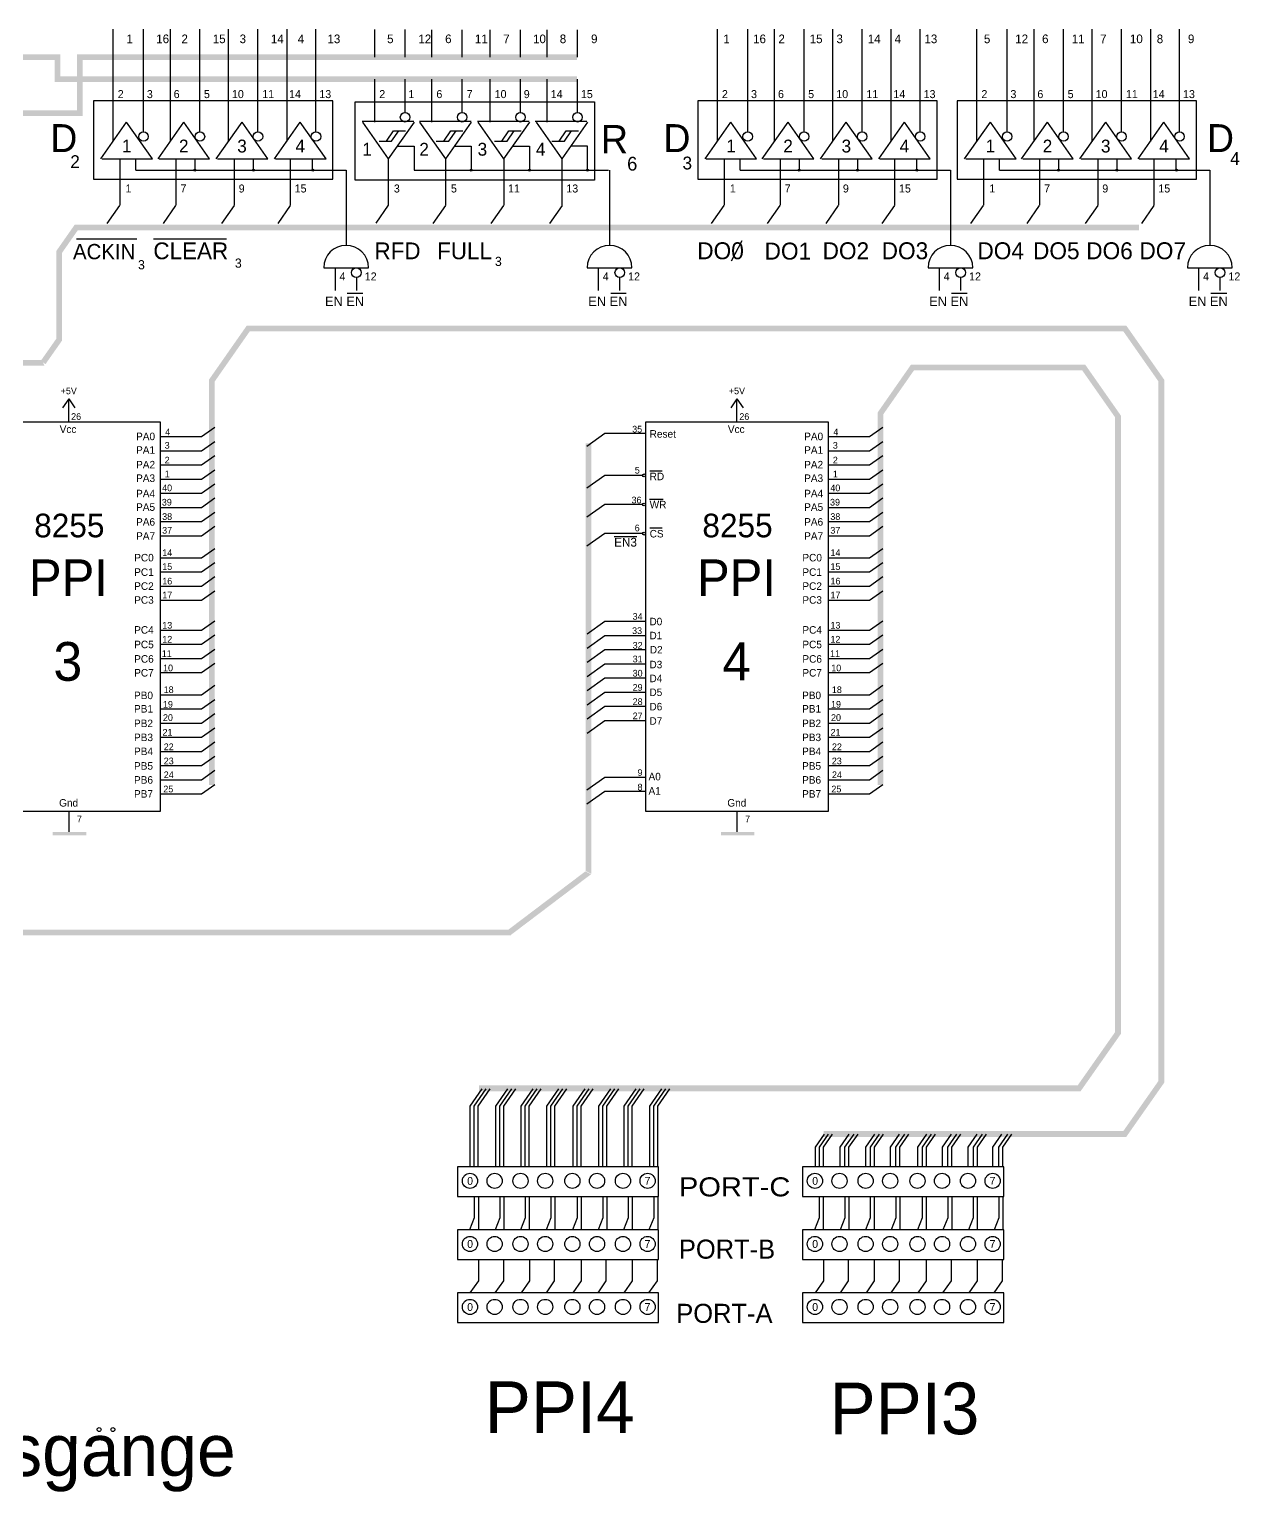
# Model space of a CAD drawing. Extents: x -23.8 to 33.3, y -2 to 29.9.
# Drawn here: x 10.31 to 20.87, y -1.39 to 11.36 of the extents above; entities that cross this region are included whole.
import ezdxf
from ezdxf.enums import TextEntityAlignment as Align

# ---------------------------------------------------------------- set-up
doc = ezdxf.new("R2010")
doc.units = 0
doc.layers.get('0').update_dxf_attribs({"linetype": 'CONTINUOUS'})

# ---------------------------------------------------------------- blocks, each defined once
blk = doc.blocks.new('RECTANG')
at = {"color": 0}
for p, q in [((1, 1), (0, 1)), ((0, 1), (0, 0)), ((1, 0), (1, 1)), ((0, 0), (1, 0))]:
    blk.add_line(p, q, dxfattribs=at)

msp = doc.modelspace()

# ---------------------------------------------------------------- linework, layer by layer
at = {"color": 0}
for p, q in [((11.047, 10.386), (11.047, 11.363)), ((11.311, 10.47), (11.311, 11.363)), ((11.545, 10.386), (11.545, 11.363)), ((11.803, 10.47), (11.803, 11.363)), ((12.053, 10.386), (12.053, 11.363)), ((12.309, 10.47), (12.309, 11.363)), ((12.563, 10.386), (12.563, 11.363)), ((12.815, 10.47), (12.815, 11.363)), ((13.328, 11.12), (13.328, 11.361)), ((13.592, 11.12), (13.592, 11.361)), ((13.826, 11.12), (13.826, 11.359)), ((14.09, 11.12), (14.09, 11.359)), ((14.334, 11.12), (14.334, 11.359)), ((14.598, 11.12), (14.598, 11.359)), ((14.832, 11.12), (14.832, 11.359)), ((15.096, 11.12), (15.096, 11.359)), ((16.316, 10.386), (16.316, 11.363)), ((16.58, 10.47), (16.58, 11.363)), ((16.814, 10.386), (16.814, 11.363)), ((17.072, 10.47), (17.072, 11.363)), ((17.322, 10.386), (17.322, 11.363)), ((17.578, 10.47), (17.578, 11.363)), ((17.832, 10.386), (17.832, 11.363)), ((18.084, 10.47), (18.084, 11.363)), ((18.578, 10.386), (18.578, 11.363)), ((18.842, 10.47), (18.842, 11.363)), ((19.077, 10.386), (19.077, 11.363)), ((19.334, 10.47), (19.334, 11.363)), ((19.584, 10.386), (19.584, 11.363)), ((19.84, 10.47), (19.84, 11.363)), ((20.095, 10.386), (20.095, 11.363)), ((20.346, 10.47), (20.346, 11.363)), ((13.328, 10.554), (13.328, 10.929)), ((13.592, 10.638), (13.592, 10.929)), ((13.826, 10.554), (13.826, 10.929)), ((14.09, 10.638), (14.09, 10.929)), ((14.334, 10.554), (14.334, 10.929)), ((14.598, 10.638), (14.598, 10.929)), ((14.832, 10.554), (14.832, 10.929)), ((15.096, 10.638), (15.096, 10.929)), ((10.939, 10.233), (11.164, 10.554)), ((11.389, 10.233), (11.164, 10.554)), ((11.438, 10.233), (11.662, 10.554)), ((11.887, 10.233), (11.662, 10.554)), ((11.945, 10.233), (12.17, 10.554)), ((12.395, 10.233), (12.17, 10.554)), ((12.453, 10.233), (12.678, 10.554)), ((12.903, 10.233), (12.678, 10.554)), ((13.667, 10.559), (13.217, 10.559)), ((13.221, 10.554), (13.445, 10.233)), ((13.429, 10.387), (13.492, 10.477)), ((13.67, 10.554), (13.445, 10.233)), ((13.475, 10.387), (13.538, 10.477)), ((13.492, 10.477), (13.597, 10.477)), ((14.167, 10.559), (13.717, 10.559)), ((13.719, 10.554), (13.944, 10.233)), ((13.929, 10.387), (13.992, 10.477)), ((14.168, 10.554), (13.944, 10.233)), ((13.975, 10.387), (14.038, 10.477)), ((13.992, 10.477), (14.097, 10.477)), ((14.673, 10.559), (14.224, 10.559)), ((14.227, 10.554), (14.451, 10.233)), ((14.435, 10.387), (14.498, 10.477)), ((14.676, 10.554), (14.451, 10.233)), ((14.481, 10.387), (14.544, 10.477)), ((14.498, 10.477), (14.603, 10.477)), ((15.177, 10.559), (14.727, 10.559)), ((14.735, 10.554), (14.959, 10.233)), ((14.935, 10.387), (14.998, 10.477)), ((15.184, 10.554), (14.959, 10.233)), ((14.981, 10.387), (15.044, 10.477)), ((14.998, 10.477), (15.103, 10.477)), ((16.209, 10.233), (16.434, 10.554)), ((16.658, 10.233), (16.434, 10.554)), ((16.707, 10.233), (16.932, 10.554)), ((17.156, 10.233), (16.932, 10.554)), ((17.215, 10.233), (17.44, 10.554)), ((17.664, 10.233), (17.44, 10.554)), ((17.723, 10.233), (17.947, 10.554)), ((18.172, 10.233), (17.947, 10.554)), ((18.471, 10.233), (18.696, 10.554)), ((18.92, 10.233), (18.696, 10.554)), ((18.969, 10.233), (19.194, 10.554)), ((19.418, 10.233), (19.194, 10.554)), ((19.477, 10.233), (19.702, 10.554)), ((19.926, 10.233), (19.702, 10.554)), ((19.985, 10.233), (20.21, 10.554)), ((20.434, 10.233), (20.21, 10.554)), ((13.365, 10.387), (13.475, 10.387)), ((13.524, 10.345), (13.67, 10.345)), ((13.67, 10.345), (13.67, 10.135)), ((13.864, 10.387), (13.975, 10.387)), ((14.022, 10.345), (14.168, 10.345)), ((14.168, 10.345), (14.168, 10.135)), ((14.371, 10.387), (14.481, 10.387)), ((14.53, 10.345), (14.676, 10.345)), ((14.676, 10.345), (14.676, 10.135)), ((14.871, 10.387), (14.981, 10.387)), ((15.184, 10.345), (15.047, 10.345)), ((15.184, 10.135), (15.184, 10.345)), ((10.949, 10.233), (11.389, 10.233)), ((11.105, 10.233), (11.105, 9.828)), ((11.242, 10.233), (11.242, 10.135)), ((11.447, 10.233), (11.887, 10.233)), ((11.594, 10.233), (11.594, 9.828)), ((11.76, 10.233), (11.76, 10.135)), ((11.955, 10.233), (12.395, 10.233)), ((12.102, 10.233), (12.102, 9.828)), ((12.268, 10.233), (12.268, 10.135)), ((12.463, 10.233), (12.903, 10.233)), ((12.59, 10.233), (12.59, 9.828)), ((12.785, 10.135), (12.785, 10.233)), ((13.445, 10.233), (13.445, 9.828)), ((13.944, 10.233), (13.944, 9.828)), ((14.452, 10.233), (14.452, 9.828)), ((14.96, 10.233), (14.96, 9.828)), ((16.219, 10.233), (16.658, 10.233)), ((16.375, 10.233), (16.375, 9.828)), ((16.512, 10.233), (16.512, 10.135)), ((16.717, 10.233), (17.156, 10.233)), ((16.863, 10.233), (16.863, 9.828)), ((17.029, 10.233), (17.029, 10.135)), ((17.225, 10.233), (17.664, 10.233)), ((17.371, 10.233), (17.371, 9.828)), ((17.537, 10.233), (17.537, 10.135)), ((17.733, 10.233), (18.172, 10.233)), ((17.86, 10.233), (17.86, 9.828)), ((18.055, 10.135), (18.055, 10.233)), ((18.481, 10.233), (18.92, 10.233)), ((18.637, 10.233), (18.637, 9.828)), ((18.774, 10.233), (18.774, 10.135)), ((18.979, 10.233), (19.418, 10.233)), ((19.125, 10.233), (19.125, 9.828)), ((19.291, 10.233), (19.291, 10.135)), ((19.487, 10.233), (19.926, 10.233)), ((19.633, 10.233), (19.633, 9.828)), ((19.799, 10.233), (19.799, 10.135)), ((19.995, 10.233), (20.434, 10.233)), ((20.122, 10.233), (20.122, 9.828)), ((20.317, 10.135), (20.317, 10.233)), ((11.243, 10.136), (12.784, 10.136)), ((12.785, 10.135), (13.078, 10.135)), ((13.078, 10.135), (13.078, 9.479)), ((13.67, 10.135), (15.184, 10.135)), ((15.184, 10.136), (15.367, 10.136)), ((15.375, 10.135), (15.375, 9.479)), ((16.513, 10.136), (18.054, 10.136)), ((18.055, 10.135), (18.348, 10.135)), ((18.348, 10.135), (18.348, 9.479)), ((18.775, 10.136), (20.316, 10.136)), ((20.317, 10.135), (20.61, 10.135)), ((20.61, 10.135), (20.61, 9.479)), ((11.101, 9.826), (10.992, 9.671)), ((11.59, 9.826), (11.481, 9.671)), ((12.101, 9.826), (11.992, 9.671)), ((12.59, 9.826), (12.481, 9.671)), ((13.445, 9.828), (13.336, 9.672)), ((13.944, 9.826), (13.835, 9.671)), ((14.45, 9.826), (14.341, 9.671)), ((14.961, 9.826), (14.852, 9.671)), ((16.371, 9.826), (16.262, 9.671)), ((16.86, 9.826), (16.751, 9.671)), ((17.37, 9.826), (17.261, 9.671)), ((17.86, 9.826), (17.751, 9.671)), ((18.633, 9.826), (18.524, 9.671)), ((19.122, 9.826), (19.013, 9.671)), ((19.633, 9.826), (19.524, 9.671)), ((20.122, 9.826), (20.013, 9.671)), ((10.726, 9.535), (11.252, 9.535)), ((11.397, 9.535), (12.036, 9.535)), ((16.439, 9.343), (16.531, 9.52)), ((12.883, 9.283), (13.274, 9.283)), ((12.981, 9.282), (12.981, 9.086)), ((13.167, 9.199), (13.167, 9.086)), ((15.18, 9.283), (15.57, 9.283)), ((15.277, 9.282), (15.277, 9.086)), ((15.463, 9.199), (15.463, 9.086)), ((18.153, 9.283), (18.543, 9.283)), ((18.25, 9.282), (18.25, 9.086)), ((18.436, 9.199), (18.436, 9.086)), ((20.415, 9.283), (20.805, 9.283)), ((20.512, 9.282), (20.512, 9.086)), ((20.698, 9.199), (20.698, 9.086)), ((13.088, 9.061), (13.225, 9.061)), ((15.385, 9.061), (15.521, 9.061)), ((18.358, 9.061), (18.494, 9.061)), ((20.62, 9.061), (20.757, 9.061)), ((10.659, 8.14), (10.605, 8.063)), ((10.659, 7.936), (10.659, 8.14)), ((10.659, 8.14), (10.712, 8.063)), ((16.486, 8.14), (16.432, 8.063)), ((16.486, 8.14), (16.539, 8.063)), ((16.486, 7.936), (16.486, 8.14)), ((11.461, 7.811), (11.816, 7.811)), ((11.816, 7.811), (11.932, 7.894)), ((15.333, 7.837), (15.178, 7.725)), ((15.688, 7.837), (15.333, 7.837)), ((17.288, 7.811), (17.643, 7.811)), ((17.643, 7.811), (17.758, 7.894)), ((11.461, 7.688), (11.816, 7.688)), ((11.816, 7.688), (11.932, 7.77)), ((17.288, 7.688), (17.643, 7.688)), ((17.643, 7.688), (17.758, 7.77)), ((11.461, 7.564), (11.816, 7.564)), ((11.816, 7.564), (11.932, 7.647)), ((17.288, 7.564), (17.643, 7.564)), ((17.643, 7.564), (17.758, 7.647)), ((11.461, 7.441), (11.816, 7.441)), ((11.816, 7.441), (11.932, 7.523)), ((11.816, 7.317), (11.932, 7.4)), ((15.333, 7.473), (15.178, 7.362)), ((15.664, 7.473), (15.333, 7.473)), ((15.726, 7.512), (15.834, 7.512)), ((17.288, 7.441), (17.643, 7.441)), ((17.643, 7.441), (17.758, 7.523)), ((17.643, 7.317), (17.758, 7.4)), ((11.461, 7.317), (11.816, 7.317)), ((11.816, 7.194), (11.932, 7.276)), ((17.288, 7.317), (17.643, 7.317)), ((17.643, 7.194), (17.758, 7.276)), ((11.461, 7.194), (11.816, 7.194)), ((11.816, 7.07), (11.932, 7.153)), ((15.333, 7.219), (15.178, 7.108)), ((15.664, 7.219), (15.333, 7.219)), ((15.724, 7.266), (15.842, 7.266)), ((17.288, 7.194), (17.643, 7.194)), ((17.643, 7.07), (17.758, 7.153)), ((11.461, 7.07), (11.816, 7.07)), ((11.816, 6.947), (11.932, 7.029)), ((15.726, 7.015), (15.834, 7.015)), ((17.288, 7.07), (17.643, 7.07)), ((17.643, 6.947), (17.758, 7.029)), ((11.461, 6.947), (11.816, 6.947)), ((15.333, 6.966), (15.178, 6.855)), ((15.664, 6.965), (15.333, 6.965)), ((15.415, 6.94), (15.613, 6.94)), ((17.288, 6.947), (17.643, 6.947)), ((11.816, 6.755), (11.932, 6.837)), ((17.643, 6.755), (17.758, 6.837)), ((11.461, 6.755), (11.816, 6.755)), ((11.816, 6.631), (11.932, 6.713)), ((17.288, 6.755), (17.643, 6.755)), ((17.643, 6.631), (17.758, 6.713)), ((11.461, 6.631), (11.816, 6.631)), ((11.461, 6.507), (11.816, 6.507)), ((11.816, 6.507), (11.932, 6.59)), ((17.288, 6.631), (17.643, 6.631)), ((17.288, 6.507), (17.643, 6.507)), ((17.643, 6.507), (17.758, 6.59)), ((11.461, 6.384), (11.816, 6.384)), ((11.816, 6.384), (11.932, 6.466)), ((17.288, 6.384), (17.643, 6.384)), ((17.643, 6.384), (17.758, 6.466)), ((11.461, 6.123), (11.816, 6.123)), ((11.816, 6.123), (11.932, 6.206)), ((15.334, 6.199), (15.179, 6.088)), ((15.689, 6.199), (15.334, 6.199)), ((17.288, 6.123), (17.643, 6.123)), ((17.643, 6.123), (17.758, 6.206)), ((11.461, 6), (11.816, 6)), ((11.816, 6), (11.932, 6.082)), ((15.334, 6.074), (15.179, 5.963)), ((15.689, 6.075), (15.334, 6.075)), ((17.288, 6), (17.643, 6)), ((17.643, 6), (17.758, 6.082)), ((11.461, 5.876), (11.816, 5.876)), ((11.816, 5.876), (11.932, 5.958)), ((15.334, 5.952), (15.179, 5.841)), ((15.689, 5.952), (15.334, 5.952)), ((17.288, 5.876), (17.643, 5.876)), ((17.643, 5.876), (17.758, 5.958)), ((11.461, 5.753), (11.816, 5.753)), ((11.816, 5.753), (11.932, 5.835)), ((15.334, 5.827), (15.179, 5.716)), ((15.689, 5.828), (15.334, 5.828)), ((17.288, 5.753), (17.643, 5.753)), ((17.643, 5.753), (17.758, 5.835)), ((11.816, 5.56), (11.932, 5.643)), ((15.334, 5.705), (15.179, 5.594)), ((15.689, 5.705), (15.334, 5.705)), ((17.643, 5.56), (17.758, 5.643)), ((11.461, 5.56), (11.816, 5.56)), ((11.816, 5.437), (11.932, 5.519)), ((15.334, 5.581), (15.179, 5.47)), ((15.689, 5.581), (15.334, 5.581)), ((17.288, 5.56), (17.643, 5.56)), ((17.643, 5.437), (17.758, 5.519)), ((11.461, 5.437), (11.816, 5.437)), ((11.816, 5.313), (11.932, 5.396)), ((15.334, 5.458), (15.179, 5.347)), ((15.689, 5.458), (15.334, 5.458)), ((17.288, 5.437), (17.643, 5.437)), ((17.643, 5.313), (17.758, 5.396)), ((11.461, 5.313), (11.816, 5.313)), ((11.816, 5.19), (11.932, 5.272)), ((15.334, 5.334), (15.179, 5.223)), ((15.689, 5.334), (15.334, 5.334)), ((17.288, 5.313), (17.643, 5.313)), ((17.643, 5.19), (17.758, 5.272)), ((11.461, 5.19), (11.816, 5.19)), ((11.816, 5.066), (11.932, 5.149)), ((17.288, 5.19), (17.643, 5.19)), ((17.643, 5.066), (17.758, 5.149)), ((11.461, 5.066), (11.816, 5.066)), ((11.816, 4.943), (11.932, 5.025)), ((17.288, 5.066), (17.643, 5.066)), ((17.643, 4.943), (17.758, 5.025)), ((11.461, 4.943), (11.816, 4.943)), ((11.816, 4.819), (11.932, 4.902)), ((17.288, 4.943), (17.643, 4.943)), ((17.643, 4.819), (17.758, 4.902)), ((11.461, 4.819), (11.816, 4.819)), ((11.816, 4.696), (11.932, 4.778)), ((15.333, 4.84), (15.178, 4.729)), ((15.688, 4.84), (15.333, 4.84)), ((17.288, 4.819), (17.643, 4.819)), ((17.643, 4.696), (17.758, 4.778)), ((11.461, 4.696), (11.816, 4.696)), ((15.333, 4.717), (15.178, 4.606)), ((15.688, 4.717), (15.333, 4.717)), ((17.288, 4.696), (17.643, 4.696)), ((10.66, 4.549), (10.66, 4.364)), ((16.486, 4.549), (16.486, 4.364)), ((14.16, 1.973), (14.264, 2.123)), ((14.195, 1.973), (14.299, 2.123)), ((14.229, 1.973), (14.334, 2.123)), ((14.384, 1.973), (14.488, 2.123)), ((14.418, 1.973), (14.523, 2.123)), ((14.453, 1.973), (14.558, 2.123)), ((14.604, 1.973), (14.709, 2.123)), ((14.639, 1.973), (14.744, 2.123)), ((14.674, 1.973), (14.779, 2.123)), ((14.828, 1.973), (14.933, 2.123)), ((14.863, 1.973), (14.968, 2.123)), ((14.898, 1.973), (15.003, 2.123)), ((15.058, 1.973), (15.163, 2.123)), ((15.093, 1.973), (15.197, 2.123)), ((15.128, 1.973), (15.232, 2.123)), ((15.282, 1.973), (15.386, 2.123)), ((15.317, 1.973), (15.421, 2.123)), ((15.352, 1.973), (15.456, 2.123)), ((15.503, 1.973), (15.607, 2.123)), ((15.538, 1.973), (15.642, 2.123)), ((15.572, 1.973), (15.677, 2.123)), ((15.727, 1.973), (15.831, 2.123)), ((15.761, 1.973), (15.866, 2.123)), ((15.796, 1.973), (15.901, 2.123)), ((14.16, 1.446), (14.16, 1.973)), ((14.195, 1.446), (14.195, 1.973)), ((14.229, 1.446), (14.229, 1.973)), ((14.384, 1.446), (14.384, 1.973)), ((14.418, 1.446), (14.418, 1.973)), ((14.453, 1.446), (14.453, 1.973)), ((14.604, 1.446), (14.604, 1.973)), ((14.639, 1.446), (14.639, 1.973)), ((14.674, 1.446), (14.674, 1.973)), ((14.828, 1.446), (14.828, 1.973)), ((14.863, 1.446), (14.863, 1.973)), ((14.898, 1.446), (14.898, 1.973)), ((15.058, 1.446), (15.058, 1.973)), ((15.093, 1.446), (15.093, 1.973)), ((15.128, 1.446), (15.128, 1.973)), ((15.282, 1.446), (15.282, 1.973)), ((15.317, 1.446), (15.317, 1.973)), ((15.352, 1.446), (15.352, 1.973)), ((15.503, 1.446), (15.503, 1.973)), ((15.538, 1.446), (15.538, 1.973)), ((15.572, 1.446), (15.572, 1.973)), ((15.727, 1.446), (15.727, 1.973)), ((15.761, 1.446), (15.761, 1.973)), ((15.796, 1.446), (15.796, 1.973)), ((17.246, 1.728), (17.168, 1.616)), ((17.281, 1.728), (17.203, 1.616)), ((17.316, 1.728), (17.238, 1.616)), ((17.461, 1.728), (17.383, 1.616)), ((17.504, 1.728), (17.425, 1.616)), ((17.539, 1.728), (17.46, 1.616)), ((17.685, 1.728), (17.607, 1.616)), ((17.726, 1.728), (17.647, 1.616)), ((17.761, 1.728), (17.683, 1.616)), ((17.9, 1.728), (17.822, 1.616)), ((17.948, 1.728), (17.87, 1.616)), ((17.983, 1.728), (17.905, 1.616)), ((18.139, 1.728), (18.06, 1.616)), ((18.179, 1.728), (18.101, 1.616)), ((18.214, 1.728), (18.136, 1.616)), ((18.354, 1.728), (18.275, 1.616)), ((18.401, 1.728), (18.323, 1.616)), ((18.437, 1.728), (18.358, 1.616)), ((18.578, 1.728), (18.499, 1.616)), ((18.624, 1.728), (18.545, 1.616)), ((18.659, 1.728), (18.58, 1.616)), ((18.793, 1.728), (18.714, 1.616)), ((18.846, 1.728), (18.768, 1.616)), ((18.881, 1.728), (18.803, 1.616)), ((17.168, 1.616), (17.168, 1.446)), ((17.203, 1.616), (17.203, 1.446)), ((17.238, 1.616), (17.238, 1.446)), ((17.383, 1.616), (17.383, 1.446)), ((17.425, 1.616), (17.425, 1.446)), ((17.46, 1.616), (17.46, 1.446)), ((17.607, 1.616), (17.607, 1.446)), ((17.647, 1.616), (17.647, 1.446)), ((17.683, 1.616), (17.683, 1.446)), ((17.822, 1.616), (17.822, 1.446)), ((17.87, 1.616), (17.87, 1.446)), ((17.905, 1.616), (17.905, 1.446)), ((18.06, 1.616), (18.06, 1.446)), ((18.101, 1.616), (18.101, 1.446)), ((18.136, 1.616), (18.136, 1.446)), ((18.275, 1.616), (18.275, 1.446)), ((18.323, 1.616), (18.323, 1.446)), ((18.358, 1.616), (18.358, 1.446)), ((18.499, 1.616), (18.499, 1.446)), ((18.545, 1.616), (18.545, 1.446)), ((18.58, 1.616), (18.58, 1.446)), ((18.714, 1.616), (18.714, 1.446)), ((18.768, 1.616), (18.768, 1.446)), ((18.803, 1.616), (18.803, 1.446)), ((14.195, 1.187), (14.195, 0.999)), ((14.231, 1.187), (14.231, 0.894)), ((14.418, 1.187), (14.418, 0.999)), ((14.453, 1.187), (14.453, 0.894)), ((14.64, 1.187), (14.64, 0.999)), ((14.675, 1.187), (14.675, 0.894)), ((14.862, 1.187), (14.862, 0.999)), ((14.897, 1.187), (14.897, 0.894)), ((15.093, 1.187), (15.093, 0.999)), ((15.128, 1.187), (15.128, 0.894)), ((15.316, 1.187), (15.316, 0.999)), ((15.351, 1.187), (15.351, 0.894)), ((15.538, 1.187), (15.538, 0.999)), ((15.573, 1.187), (15.573, 0.894)), ((15.76, 1.187), (15.76, 0.999)), ((15.795, 1.187), (15.795, 0.894)), ((17.204, 1.187), (17.204, 0.999)), ((17.239, 1.187), (17.239, 0.894)), ((17.426, 1.187), (17.426, 0.999)), ((17.462, 1.187), (17.462, 0.894)), ((17.649, 1.187), (17.649, 0.999)), ((17.684, 1.187), (17.684, 0.894)), ((17.871, 1.187), (17.871, 0.999)), ((17.906, 1.187), (17.906, 0.894)), ((18.102, 1.187), (18.102, 0.999)), ((18.137, 1.187), (18.137, 0.894)), ((18.324, 1.187), (18.324, 0.999)), ((18.359, 1.187), (18.359, 0.894)), ((18.547, 1.187), (18.547, 0.999)), ((18.582, 1.187), (18.582, 0.894)), ((18.769, 1.187), (18.769, 0.999)), ((18.804, 1.187), (18.804, 0.894)), ((14.195, 0.999), (14.155, 0.894)), ((14.418, 0.999), (14.377, 0.894)), ((14.64, 0.999), (14.599, 0.894)), ((14.862, 0.999), (14.821, 0.894)), ((15.093, 0.999), (15.052, 0.894)), ((15.316, 0.999), (15.275, 0.894)), ((15.538, 0.999), (15.497, 0.894)), ((15.76, 0.999), (15.719, 0.894)), ((17.204, 0.999), (17.163, 0.894)), ((17.426, 0.999), (17.386, 0.894)), ((17.649, 0.999), (17.608, 0.894)), ((17.871, 0.999), (17.83, 0.894)), ((18.102, 0.999), (18.061, 0.894)), ((18.324, 0.999), (18.283, 0.894)), ((18.547, 0.999), (18.506, 0.894)), ((18.769, 0.999), (18.728, 0.894)), ((14.231, 0.638), (14.231, 0.449)), ((14.449, 0.638), (14.449, 0.449)), ((14.676, 0.638), (14.676, 0.449)), ((14.893, 0.638), (14.893, 0.449)), ((15.127, 0.638), (15.127, 0.449)), ((15.344, 0.638), (15.344, 0.449)), ((15.571, 0.638), (15.571, 0.449)), ((15.789, 0.638), (15.789, 0.449)), ((17.24, 0.638), (17.24, 0.449)), ((17.457, 0.638), (17.457, 0.449)), ((17.684, 0.638), (17.684, 0.449)), ((17.902, 0.638), (17.902, 0.449)), ((18.135, 0.638), (18.135, 0.449)), ((18.353, 0.638), (18.353, 0.449)), ((18.58, 0.638), (18.58, 0.449)), ((18.798, 0.638), (18.798, 0.449)), ((14.231, 0.449), (14.158, 0.345)), ((14.449, 0.449), (14.376, 0.345)), ((14.676, 0.449), (14.603, 0.345)), ((14.893, 0.449), (14.821, 0.345)), ((15.127, 0.449), (15.054, 0.345)), ((15.344, 0.449), (15.272, 0.345)), ((15.571, 0.449), (15.499, 0.345)), ((15.789, 0.449), (15.716, 0.345)), ((17.24, 0.449), (17.167, 0.345)), ((17.457, 0.449), (17.385, 0.345)), ((17.684, 0.449), (17.612, 0.345)), ((17.902, 0.449), (17.829, 0.345)), ((18.135, 0.449), (18.063, 0.345)), ((18.353, 0.449), (18.28, 0.345)), ((18.58, 0.449), (18.507, 0.345)), ((18.798, 0.449), (18.725, 0.345))]:
    msp.add_line(p, q, dxfattribs=at)
for centre, radius in [((13.592, 10.596), 0.0415), ((14.09, 10.596), 0.0415), ((14.598, 10.596), 0.0415), ((15.096, 10.596), 0.0415), ((11.311, 10.428), 0.0415), ((11.803, 10.428), 0.0415), ((12.309, 10.428), 0.0415), ((12.815, 10.428), 0.0415), ((16.58, 10.428), 0.0415), ((17.072, 10.428), 0.0415), ((17.578, 10.428), 0.0415), ((18.084, 10.428), 0.0415), ((18.842, 10.428), 0.0415), ((19.334, 10.428), 0.0415), ((19.84, 10.428), 0.0415), ((20.346, 10.428), 0.0415), ((11.759, 10.134), 0.00819), ((12.269, 10.134), 0.00819), ((12.787, 10.134), 0.00819), ((14.167, 10.134), 0.00819), ((14.677, 10.134), 0.00819), ((15.183, 10.134), 0.00819), ((17.028, 10.134), 0.00819), ((17.538, 10.134), 0.00819), ((18.056, 10.134), 0.00819), ((19.29, 10.134), 0.00819), ((19.8, 10.134), 0.00819), ((20.318, 10.134), 0.00819), ((13.167, 9.241), 0.0415), ((15.464, 9.241), 0.0415), ((18.437, 9.241), 0.0415), ((20.699, 9.241), 0.0415), ((15.676, 7.473), 0.0124), ((15.676, 7.219), 0.0124), ((15.676, 6.965), 0.0124), ((14.158, 1.321), 0.0661), ((14.373, 1.321), 0.0661), ((14.599, 1.321), 0.0661), ((14.814, 1.321), 0.0661), ((15.051, 1.321), 0.0661), ((15.266, 1.321), 0.0661), ((15.492, 1.321), 0.0661), ((15.707, 1.321), 0.0661), ((17.166, 1.321), 0.0661), ((17.381, 1.321), 0.0661), ((17.608, 1.321), 0.0661), ((17.822, 1.321), 0.0661), ((18.06, 1.321), 0.0661), ((18.275, 1.321), 0.0661), ((18.501, 1.321), 0.0661), ((18.716, 1.321), 0.0661), ((14.158, 0.771), 0.0661), ((14.373, 0.771), 0.0661), ((14.599, 0.771), 0.0661), ((14.814, 0.771), 0.0661), ((15.051, 0.771), 0.0661), ((15.266, 0.771), 0.0661), ((15.492, 0.771), 0.0661), ((15.707, 0.771), 0.0661), ((17.166, 0.771), 0.0661), ((17.381, 0.771), 0.0661), ((17.608, 0.771), 0.0661), ((17.822, 0.771), 0.0661), ((18.06, 0.771), 0.0661), ((18.275, 0.771), 0.0661), ((18.501, 0.771), 0.0661), ((18.716, 0.771), 0.0661), ((14.158, 0.222), 0.0661), ((14.373, 0.222), 0.0661), ((14.599, 0.222), 0.0661), ((14.814, 0.222), 0.0661), ((15.051, 0.222), 0.0661), ((15.266, 0.222), 0.0661), ((15.492, 0.222), 0.0661), ((15.707, 0.222), 0.0661), ((17.166, 0.222), 0.0661), ((17.381, 0.222), 0.0661), ((17.608, 0.222), 0.0661), ((17.822, 0.222), 0.0661), ((18.06, 0.222), 0.0661), ((18.275, 0.222), 0.0661), ((18.501, 0.222), 0.0661), ((18.716, 0.222), 0.0661), ((10.924, -0.847), 0.0172), ((11.044, -0.847), 0.0172)]:
    msp.add_circle(centre, radius, dxfattribs=at)
for centre in [(13.078, 9.284), (15.375, 9.284), (18.348, 9.284), (20.61, 9.284)]:
    msp.add_arc(centre, 0.195, 0, 180, dxfattribs=at)
for points in [[(10.537, 11.095), (10.587, 11.145), (9.76, 11.095), (9.76, 11.145)], [(10.537, 10.904), (10.587, 10.954), (10.537, 11.095), (10.587, 11.145)], [(15.092, 11.095), (15.092, 11.145), (10.78, 11.095), (10.73, 11.145)], [(10.78, 11.095), (10.73, 11.145), (10.78, 10.606), (10.73, 10.656)], [(15.092, 10.904), (15.092, 10.954), (10.537, 10.904), (10.587, 10.954)], [(10.78, 10.606), (10.73, 10.656), (10.062, 10.606), (10.112, 10.656)], [(10.55, 9.429), (10.6, 9.413), (10.711, 9.659), (10.737, 9.609)], [(10.711, 9.659), (10.737, 9.609), (10.912, 9.659), (10.912, 9.609)], [(19.991, 9.609), (19.991, 9.659), (10.91, 9.609), (10.91, 9.659)], [(10.55, 8.664), (10.6, 8.648), (10.55, 9.429), (10.6, 9.413)], [(11.882, 8.308), (11.932, 8.292), (12.212, 8.78), (12.238, 8.73)], [(12.212, 8.78), (12.238, 8.73), (19.881, 8.78), (19.855, 8.73)], [(19.881, 8.78), (19.855, 8.73), (20.212, 8.308), (20.162, 8.292)], [(10.415, 8.472), (10.456, 8.443), (10.55, 8.664), (10.6, 8.648)], [(5.429, 8.48), (5.429, 8.43), (10.422, 8.48), (10.448, 8.43)], [(17.714, 8.023), (17.764, 8.008), (18.004, 8.439), (18.03, 8.389)], [(18.004, 8.439), (18.03, 8.389), (19.523, 8.439), (19.497, 8.389)], [(19.523, 8.439), (19.497, 8.389), (19.834, 7.995), (19.784, 7.979)], [(11.882, 4.773), (11.932, 4.773), (11.882, 8.308), (11.932, 8.292)], [(20.212, 8.308), (20.162, 8.292), (20.212, 2.177), (20.162, 2.193)], [(17.714, 4.773), (17.764, 4.773), (17.714, 8.023), (17.764, 8.008)], [(19.834, 7.995), (19.784, 7.979), (19.834, 2.603), (19.784, 2.619)], [(15.167, 4.023), (15.217, 3.998), (15.167, 7.753), (15.217, 7.753)], [(10.52, 4.364), (10.52, 4.334), (10.811, 4.364), (10.811, 4.334)], [(16.346, 4.364), (16.346, 4.334), (16.637, 4.364), (16.637, 4.334)], [(14.481, 3.503), (14.511, 3.463), (15.164, 4.02), (15.214, 3.995)], [(-2.828, 3.513), (-2.828, 3.463), (14.499, 3.513), (14.516, 3.463)], [(19.834, 2.603), (19.784, 2.619), (19.483, 2.103), (19.457, 2.153)], [(20.212, 2.177), (20.162, 2.193), (19.881, 1.705), (19.855, 1.755)], [(19.483, 2.103), (19.457, 2.153), (14.238, 2.103), (14.238, 2.153)], [(19.881, 1.705), (19.855, 1.755), (17.241, 1.705), (17.241, 1.755)]]:
    msp.add_trace(points, dxfattribs=at)

# ---------------------------------------------------------------- block references
for p, xscale, yscale, zscale in [((10.875, 10.056), 2.087188291372972, 0.6835093989726744, 2.087188291372972), ((13.157, 10.731), 2.087188291372972, -0.6835093989726744, 2.087188291372972), ((16.145, 10.056), 2.087188291372972, 0.6835093989726744, 2.087188291372972), ((18.407, 10.056), 2.087188291372972, 0.6835093989726744, 2.087188291372972), ((9.863, 4.546), 1.596707085349371, 3.390845070422536, 1.596707085349371), ((15.689, 4.546), 1.596707085349371, 3.390845070422536, 1.596707085349371), ((14.05, 1.186), 1.753208363259002, 0.2586147145362481, 1.753208363259002), ((17.059, 1.186), 1.753208363259002, 0.2586147145362481, 1.753208363259002), ((14.05, 0.636), 1.753208363259002, 0.2586147145362481, 1.753208363259002), ((17.059, 0.636), 1.753208363259002, 0.2586147145362481, 1.753208363259002), ((14.05, 0.087), 1.753208363259002, 0.2586147145362481, 1.753208363259002), ((17.059, 0.087), 1.753208363259002, 0.2586147145362481, 1.753208363259002)]:
    msp.add_blockref('RECTANG', p, dxfattribs=dict(at, xscale=xscale, yscale=yscale, zscale=zscale))

# ---------------------------------------------------------------- texts
for s, height, p in [('1', 0.0754, (11.162, 11.242)), ('16', 0.0754, (11.422, 11.242)), ('2', 0.0754, (11.642, 11.242)), ('15', 0.0754, (11.915, 11.242)), ('3', 0.0754, (12.149, 11.242)), ('14', 0.0754, (12.422, 11.242)), ('4', 0.0754, (12.656, 11.242)), ('13', 0.0754, (12.915, 11.242)), ('5', 0.0754, (13.435, 11.242)), ('12', 0.0754, (13.708, 11.242)), ('6', 0.0754, (13.941, 11.242)), ('11', 0.0754, (14.201, 11.242)), ('7', 0.0754, (14.448, 11.242)), ('10', 0.0754, (14.708, 11.242)), ('8', 0.0754, (14.941, 11.242)), ('9', 0.0754, (15.214, 11.242)), ('1', 0.0754, (16.367, 11.242)), ('16', 0.0754, (16.627, 11.242)), ('2', 0.0754, (16.848, 11.242)), ('15', 0.0754, (17.12, 11.242)), ('3', 0.0754, (17.354, 11.242)), ('14', 0.0754, (17.627, 11.242)), ('4', 0.0754, (17.861, 11.242)), ('13', 0.0754, (18.121, 11.242)), ('5', 0.0754, (18.64, 11.242)), ('12', 0.0754, (18.913, 11.242)), ('6', 0.0754, (19.147, 11.242)), ('11', 0.0754, (19.406, 11.242)), ('7', 0.0754, (19.653, 11.242)), ('10', 0.0754, (19.913, 11.242)), ('8', 0.0754, (20.147, 11.242)), ('9', 0.0754, (20.419, 11.242)), ('2', 0.0698, (11.086, 10.763)), ('3', 0.0698, (11.34, 10.763)), ('6', 0.0698, (11.574, 10.763)), ('5', 0.0698, (11.838, 10.763)), ('10', 0.0698, (12.082, 10.763)), ('11', 0.0698, (12.346, 10.763)), ('14', 0.0698, (12.58, 10.763)), ('13', 0.0698, (12.844, 10.763)), ('2', 0.0698, (13.367, 10.763)), ('1', 0.0698, (13.621, 10.763)), ('6', 0.0698, (13.865, 10.763)), ('7', 0.0698, (14.129, 10.763)), ('10', 0.0698, (14.373, 10.763)), ('9', 0.0698, (14.627, 10.763)), ('14', 0.0698, (14.862, 10.763)), ('15', 0.0698, (15.125, 10.763)), ('2', 0.0698, (16.355, 10.763)), ('3', 0.0698, (16.609, 10.763)), ('6', 0.0698, (16.844, 10.763)), ('5', 0.0698, (17.107, 10.763)), ('10', 0.0698, (17.352, 10.763)), ('11', 0.0698, (17.615, 10.763)), ('14', 0.0698, (17.85, 10.763)), ('13', 0.0698, (18.114, 10.763)), ('2', 0.0698, (18.618, 10.763)), ('3', 0.0698, (18.871, 10.763)), ('6', 0.0698, (19.106, 10.763)), ('5', 0.0698, (19.37, 10.763)), ('10', 0.0698, (19.614, 10.763)), ('11', 0.0698, (19.878, 10.763)), ('14', 0.0698, (20.112, 10.763)), ('13', 0.0698, (20.376, 10.763)), ('D', 0.244, (10.498, 10.292)), ('R', 0.246, (15.299, 10.282)), ('D', 0.244, (15.845, 10.292)), ('D', 0.244, (20.585, 10.292)), ('1', 0.0698, (11.154, 9.94)), ('7', 0.0698, (11.633, 9.94)), ('9', 0.0698, (12.141, 9.94)), ('15', 0.0698, (12.629, 9.94)), ('3', 0.0698, (13.494, 9.94)), ('5', 0.0698, (13.992, 9.94)), ('11', 0.0698, (14.49, 9.94)), ('13', 0.0698, (14.998, 9.94)), ('1', 0.0698, (16.424, 9.94)), ('7', 0.0698, (16.902, 9.94)), ('9', 0.0698, (17.41, 9.94)), ('15', 0.0698, (17.899, 9.94)), ('1', 0.0698, (18.686, 9.94)), ('7', 0.0698, (19.165, 9.94)), ('9', 0.0698, (19.672, 9.94)), ('15', 0.0698, (20.161, 9.94)), ('ACKIN', 0.133, (10.696, 9.358)), ('CLEAR', 0.1463, (11.397, 9.358)), ('RFD', 0.1463, (13.325, 9.358)), ('FULL', 0.1463, (13.871, 9.358)), ('DO0', 0.1477, (16.14, 9.358)), ('DO1', 0.1477, (16.727, 9.355)), ('DO2', 0.1477, (17.233, 9.358)), ('DO3', 0.1477, (17.748, 9.358)), ('DO4', 0.1477, (18.583, 9.358)), ('DO5', 0.1477, (19.068, 9.358)), ('DO6', 0.1477, (19.532, 9.358)), ('DO7', 0.1477, (19.996, 9.358)), ('3', 0.0799, (11.263, 9.27)), ('3', 0.0799, (12.108, 9.284)), ('3', 0.0799, (14.376, 9.299)), ('4', 0.0698, (13.02, 9.173)), ('12', 0.0698, (13.24, 9.173)), ('4', 0.0698, (15.316, 9.173)), ('12', 0.0698, (15.537, 9.173)), ('4', 0.0698, (18.289, 9.173)), ('12', 0.0698, (18.51, 9.173)), ('4', 0.0698, (20.551, 9.173)), ('12', 0.0698, (20.772, 9.173)), ('26', 0.0583, (10.68, 7.957)), ('26', 0.0583, (16.507, 7.957)), ('4', 0.0583, (11.5, 7.823)), ('Reset', 0.0655, (15.725, 7.802)), ('4', 0.0583, (17.327, 7.823)), ('RD', 0.0655, (15.725, 7.431)), ('39', 0.0583, (11.471, 7.21)), ('36', 0.0583, (15.567, 7.229)), ('39', 0.0583, (17.298, 7.21)), ('WR', 0.0655, (15.725, 7.186)), ('EN3', 0.0765, (15.415, 6.852)), ('CS', 0.0655, (15.725, 6.932)), ('33', 0.0583, (15.572, 6.09)), ('D0', 0.0655, (15.723, 6.166)), ('D1', 0.0655, (15.723, 6.044)), ('D2', 0.0655, (15.726, 5.92)), ('D3', 0.0655, (15.723, 5.791)), ('18', 0.0583, (11.487, 5.575)), ('D4', 0.0655, (15.723, 5.67)), ('D5', 0.0655, (15.723, 5.549)), ('18', 0.0583, (17.314, 5.575)), ('D6', 0.0655, (15.723, 5.424)), ('D7', 0.0655, (15.723, 5.299)), ('A0', 0.0655, (15.715, 4.814)), ('A1', 0.0655, (15.715, 4.689)), ('7', 0.0583, (10.73, 4.447)), ('7', 0.0583, (16.557, 4.447)), ('PORT-B', 0.1661, (15.98, 0.643)), ('PORT-A', 0.1661, (15.957, 0.083))]:
    msp.add_text(s, height=height, dxfattribs=at).set_placement(p)
for s, height, p in [('1', 0.112, (11.164, 10.289)), ('2', 0.112, (11.662, 10.289)), ('3', 0.112, (12.17, 10.289)), ('4', 0.112, (12.678, 10.289)), ('1', 0.112, (13.26, 10.261)), ('2', 0.112, (13.758, 10.261)), ('3', 0.112, (14.266, 10.261)), ('4', 0.112, (14.774, 10.261)), ('1', 0.112, (16.434, 10.289)), ('2', 0.112, (16.932, 10.289)), ('3', 0.112, (17.44, 10.289)), ('4', 0.112, (17.947, 10.289)), ('1', 0.112, (18.696, 10.289)), ('2', 0.112, (19.194, 10.289)), ('3', 0.112, (19.702, 10.289)), ('4', 0.112, (20.21, 10.289)), ('2', 0.112, (10.714, 10.153)), ('6', 0.12, (15.573, 10.131)), ('3', 0.112, (16.053, 10.141)), ('4', 0.112, (20.829, 10.18)), ('EN', 0.0837, (12.971, 8.949)), ('EN', 0.0837, (13.157, 8.949)), ('EN', 0.0837, (15.267, 8.949)), ('EN', 0.0837, (15.453, 8.949)), ('EN', 0.0837, (18.24, 8.949)), ('EN', 0.0837, (18.426, 8.949)), ('EN', 0.0837, (20.503, 8.949)), ('EN', 0.0837, (20.688, 8.949)), ('+5V', 0.0583, (10.659, 8.181)), ('+5V', 0.0583, (16.486, 8.181)), ('Vcc', 0.0655, (10.653, 7.843)), ('Vcc', 0.0655, (16.48, 7.843)), ('PA0', 0.0655, (11.329, 7.78)), ('35', 0.0583, (15.616, 7.847)), ('PA0', 0.0655, (17.155, 7.78)), ('PA1', 0.0655, (11.329, 7.662)), ('3', 0.0583, (11.517, 7.706)), ('PA1', 0.0655, (17.155, 7.662)), ('3', 0.0583, (17.344, 7.706)), ('PA2', 0.0655, (11.329, 7.534)), ('2', 0.0583, (11.517, 7.577)), ('5', 0.0583, (15.617, 7.489)), ('PA2', 0.0655, (17.155, 7.534)), ('2', 0.0583, (17.344, 7.577)), ('PA3', 0.0655, (11.329, 7.416)), ('1', 0.0583, (11.517, 7.456)), ('PA3', 0.0655, (17.155, 7.416)), ('1', 0.0583, (17.344, 7.456)), ('PA4', 0.0655, (11.329, 7.282)), ('40', 0.0583, (11.517, 7.335)), ('PA4', 0.0655, (17.155, 7.282)), ('40', 0.0583, (17.344, 7.335)), ('8255', 0.2059, (10.664, 6.933)), ('PA5', 0.0655, (11.329, 7.164)), ('38', 0.0583, (11.517, 7.085)), ('8255', 0.2059, (16.491, 6.933)), ('PA5', 0.0655, (17.155, 7.164)), ('38', 0.0583, (17.344, 7.085)), ('PA6', 0.0655, (11.329, 7.035)), ('37', 0.0583, (11.517, 6.965)), ('6', 0.0583, (15.616, 6.985)), ('PA6', 0.0655, (17.155, 7.035)), ('37', 0.0583, (17.344, 6.965)), ('PA7', 0.0655, (11.329, 6.912)), ('PA7', 0.0655, (17.155, 6.912)), ('PC0', 0.0655, (11.315, 6.723)), ('14', 0.0583, (11.518, 6.77)), ('PC0', 0.0655, (17.142, 6.723)), ('14', 0.0583, (17.345, 6.77)), ('PPI', 0.3197, (10.656, 6.421)), ('PC1', 0.0655, (11.315, 6.597)), ('15', 0.0583, (11.518, 6.649)), ('PPI', 0.3197, (16.482, 6.421)), ('PC1', 0.0655, (17.142, 6.597)), ('15', 0.0583, (17.345, 6.649)), ('PC2', 0.0655, (11.315, 6.475)), ('16', 0.0583, (11.518, 6.522)), ('PC2', 0.0655, (17.142, 6.475)), ('16', 0.0583, (17.345, 6.522)), ('PC3', 0.0655, (11.315, 6.354)), ('17', 0.0583, (11.518, 6.4)), ('PC3', 0.0655, (17.142, 6.354)), ('17', 0.0583, (17.345, 6.4)), ('34', 0.0583, (15.62, 6.214)), ('PC4', 0.0655, (11.315, 6.093)), ('13', 0.0583, (11.518, 6.137)), ('PC4', 0.0655, (17.142, 6.093)), ('13', 0.0583, (17.345, 6.137)), ('3', 0.338, (10.651, 5.682)), ('PC5', 0.0655, (11.315, 5.966)), ('12', 0.0583, (11.518, 6.015)), ('32', 0.0583, (15.62, 5.962)), ('4', 0.333, (16.483, 5.685)), ('PC5', 0.0655, (17.142, 5.966)), ('12', 0.0583, (17.345, 6.015)), ('PC6', 0.0655, (11.315, 5.84)), ('11', 0.0583, (11.514, 5.89)), ('31', 0.0583, (15.62, 5.843)), ('PC6', 0.0655, (17.142, 5.84)), ('11', 0.0583, (17.341, 5.89)), ('PC7', 0.0655, (11.315, 5.719)), ('10', 0.0583, (11.525, 5.765)), ('30', 0.0583, (15.62, 5.719)), ('PC7', 0.0655, (17.142, 5.719)), ('10', 0.0583, (17.352, 5.765)), ('29', 0.0583, (15.62, 5.595)), ('PB0', 0.0655, (11.311, 5.522)), ('19', 0.0583, (11.524, 5.448)), ('28', 0.0583, (15.62, 5.471)), ('PB0', 0.0655, (17.137, 5.522)), ('19', 0.0583, (17.35, 5.448)), ('PB1', 0.0655, (11.311, 5.405)), ('20', 0.0583, (11.524, 5.332)), ('27', 0.0583, (15.62, 5.347)), ('PB1', 0.0655, (17.137, 5.405)), ('20', 0.0583, (17.35, 5.332)), ('PB2', 0.0655, (11.311, 5.278)), ('21', 0.0583, (11.52, 5.204)), ('PB2', 0.0655, (17.137, 5.278)), ('21', 0.0583, (17.346, 5.204)), ('PB3', 0.0655, (11.311, 5.156)), ('22', 0.0583, (11.531, 5.077)), ('PB3', 0.0655, (17.137, 5.156)), ('22', 0.0583, (17.358, 5.077)), ('PB4', 0.0655, (11.311, 5.034)), ('23', 0.0583, (11.531, 4.954)), ('PB4', 0.0655, (17.137, 5.034)), ('23', 0.0583, (17.357, 4.954)), ('PB5', 0.0655, (11.311, 4.907)), ('PB6', 0.0655, (11.311, 4.785)), ('24', 0.0583, (11.531, 4.833)), ('9', 0.0583, (15.641, 4.852)), ('PB5', 0.0655, (17.137, 4.907)), ('PB6', 0.0655, (17.137, 4.785)), ('24', 0.0583, (17.358, 4.833)), ('PB7', 0.0655, (11.311, 4.663)), ('25', 0.0583, (11.527, 4.709)), ('8', 0.0583, (15.641, 4.725)), ('PB7', 0.0655, (17.137, 4.663)), ('25', 0.0583, (17.353, 4.709)), ('Gnd', 0.0655, (10.658, 4.585)), ('Gnd', 0.0655, (16.485, 4.585)), ('0', 0.0684, (14.159, 1.287)), ('7', 0.0684, (15.706, 1.287)), ('0', 0.0684, (17.168, 1.287)), ('7', 0.0684, (18.715, 1.287)), ('0', 0.0684, (14.159, 0.737)), ('7', 0.0684, (15.706, 0.737)), ('0', 0.0684, (17.168, 0.737)), ('7', 0.0684, (18.715, 0.737)), ('0', 0.0684, (14.159, 0.187)), ('7', 0.0684, (15.706, 0.187)), ('0', 0.0684, (17.168, 0.187)), ('7', 0.0684, (18.715, 0.187)), ('PPI4', 0.4505, (14.94, -0.878)), ('PPI3', 0.4505, (17.947, -0.888)), ('Ausgange', 0.454, (10.748, -1.253))]:
    msp.add_text(s, height=height, dxfattribs=at).set_placement(p, align=Align.CENTER)
msp.add_text('PORT-C', height=0.1661, dxfattribs=at).set_placement((15.98, 1.186), (16.952, 1.186), align=Align.ALIGNED)

doc.saveas('drawing.dxf')
